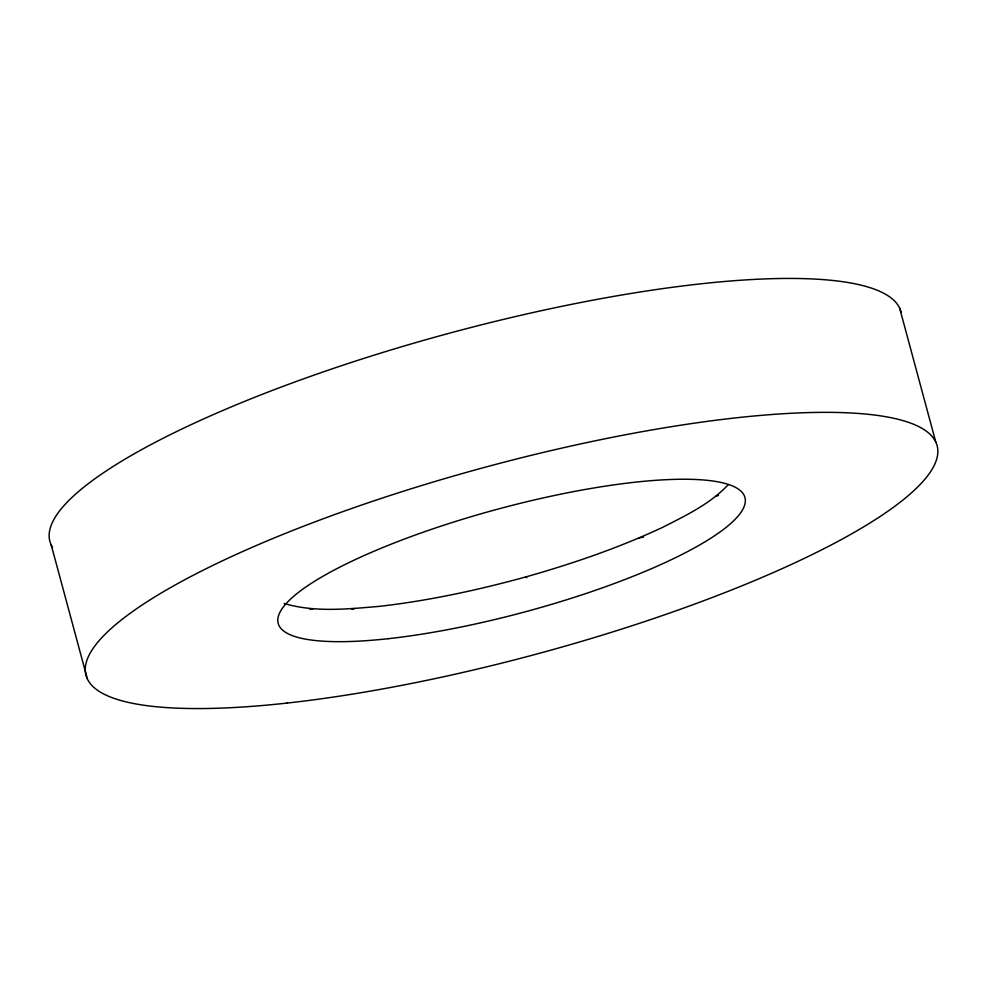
<?xml version="1.0" encoding="UTF-8"?>
<svg xmlns="http://www.w3.org/2000/svg" width="987" height="987" viewBox="0 0 987 987"><rect width="100%" height="100%" fill="white"/><g stroke="black" fill="none" stroke-linecap="round" stroke-linejoin="round"><path stroke-width="1.48" d="M728.357 484.555C710.406 503.814 685.99 515.411 662.857 527.231C618.849 547.859 572.744 563.602 526.034 576.864C478.004 590.078 429.16 600.627 379.637 606.339C347.992 609.004 315.112 612.631 284.157 603.501M351.977 609.423L354.752 608.523M715.896 496.227L718.499 495.437M310.054 609.51L312.99 608.757M639.243 537.841L643.524 537.162M526.034 576.864L526.713 577.691M899.626 308.055L935.762 441.979M51.238 545.021L87.374 678.945M52.496 547.304A440.77 96.899 -15.1 0 1 436.834 336.641A440.77 96.899 -15.1 0 1 901.069 312.04M286.896 703.089A440.77 96.899 -15.1 0 0 937.65 454.588A440.77 96.899 -15.1 0 0 310.152 523.69A440.77 96.899 -15.1 0 0 286.896 703.089M388.36 638.675A241.704 53.138 -15.1 0 0 745.222 502.395A241.704 53.138 -15.1 0 0 401.117 540.296A241.704 53.138 -15.1 0 0 388.36 638.675"/></g></svg>
